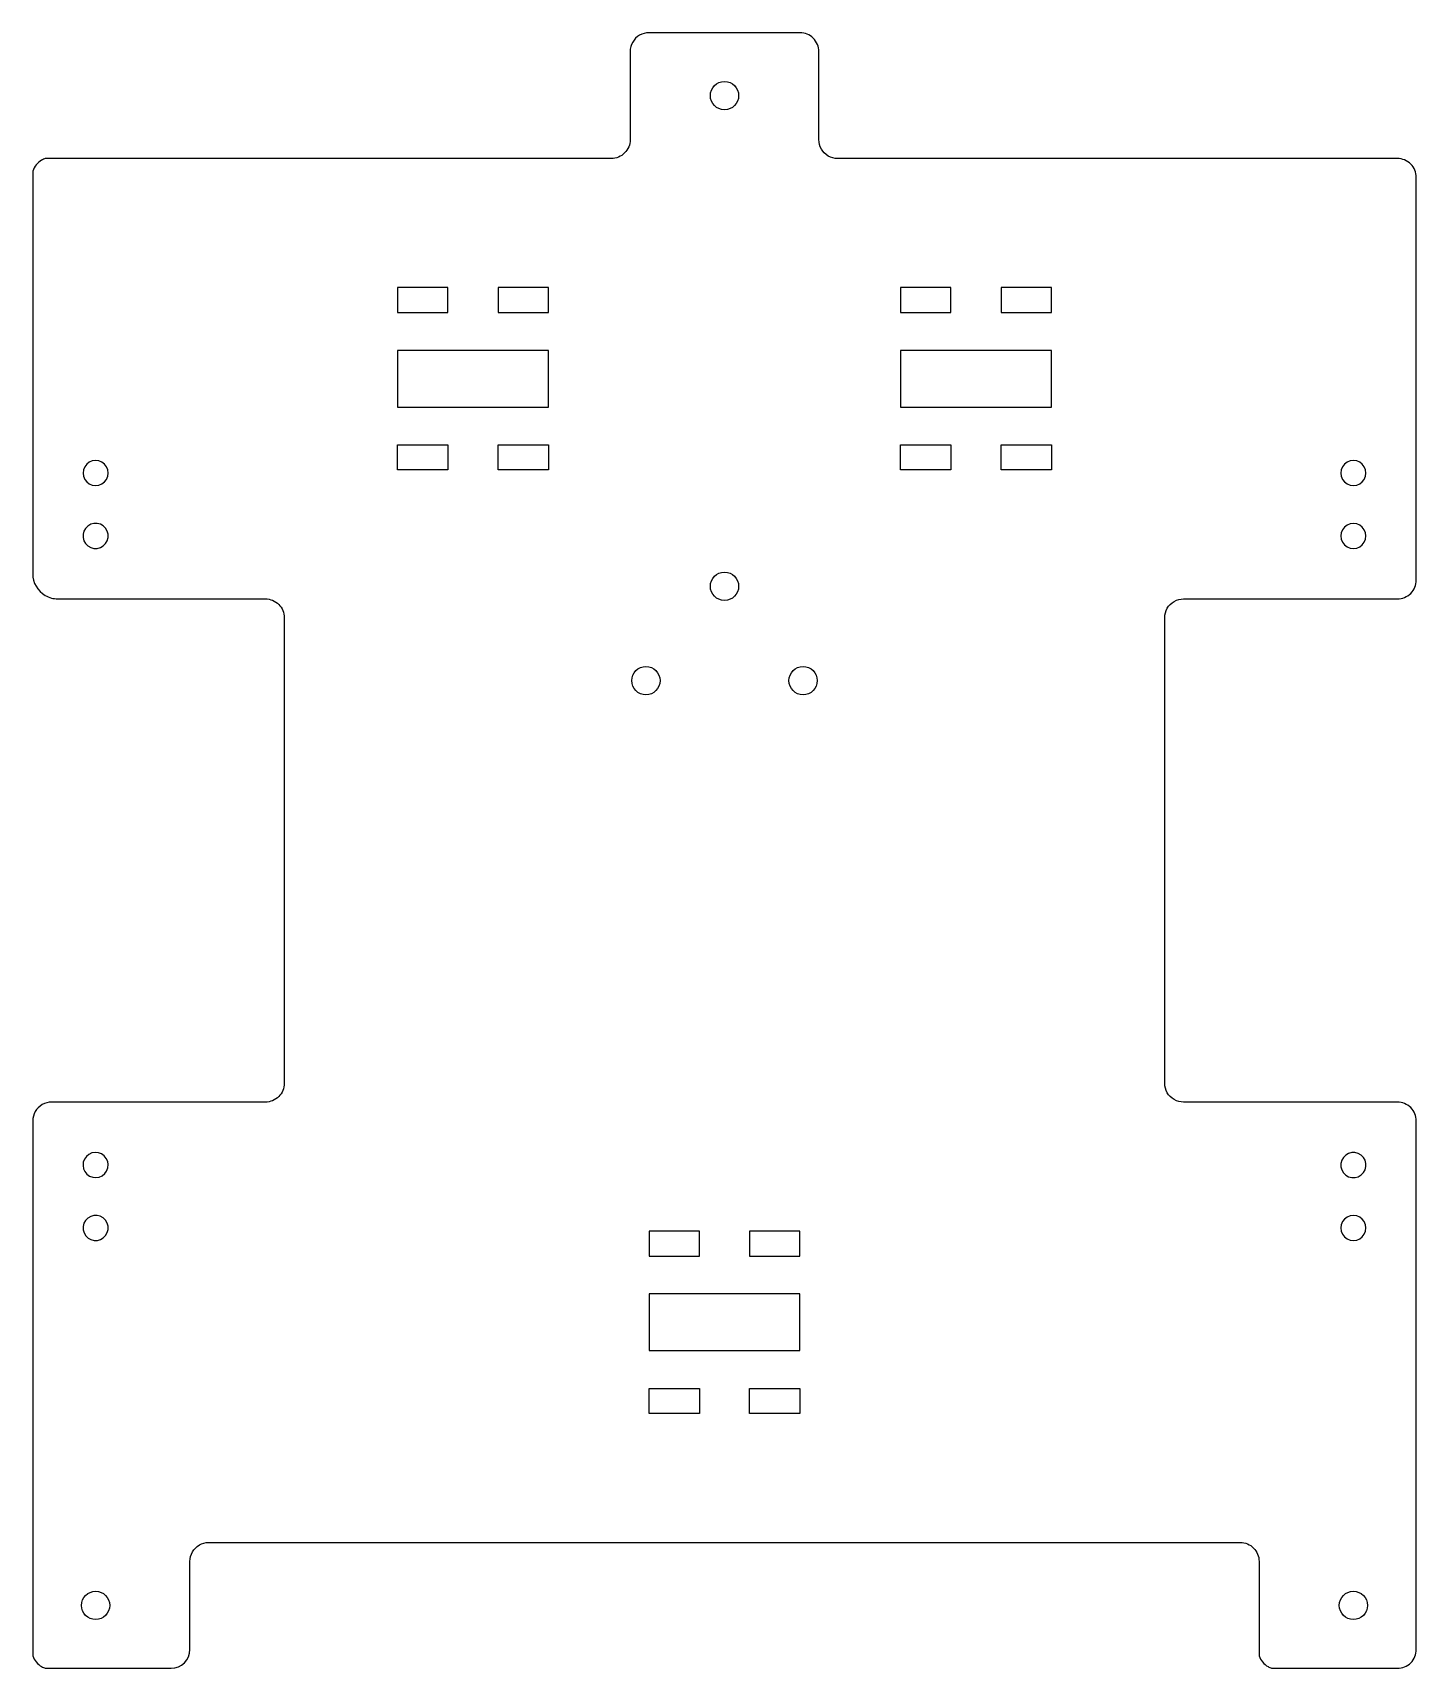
# Model space of a CAD drawing. Header units: millimetres. Extents: x 0 to 220, y 0 to 260.
import ezdxf

# ---------------------------------------------------------------- set-up
doc = ezdxf.new("R2010")
doc.units = ezdxf.units.MM
doc.layers.add('Default', color=14, linetype='Continuous')

msp = doc.modelspace()

# ---------------------------------------------------------------- linework, layer by layer
at = {"layer": 'Default'}
msp.add_lwpolyline([(2, 240, 0.050505), (1.42, 239.74, 0.183377), (0, 238), (0, 236), (0, 174, 0.267949), (2, 170.54, 0.131653), (4, 170), (37, 170, -0.414214), (40, 167), (40, 93), (40, 93, -0.414214), (37, 90), (3, 90, 0.131652), (1.5, 89.6, 0.267949), (0, 87), (0, 4), (0, 2, 0.183377), (1.42, 0.26, 0.050505), (2, 0), (4, 0), (22, 0, 0.414213), (25, 3), (25, 3), (25, 17, -0.267949), (26.5, 19.6, -0.131652), (28, 20), (192, 20, -0.414214), (195, 17), (195, 4), (195, 2, 0.183377), (196.42, 0.26, 0.050505), (197, 0), (199, 0), (217, 0, 0.414214), (220, 3), (220, 87, 0.414214), (217, 90), (183, 90, -0.131652), (181.5, 90.4, -0.267949), (180, 93), (180, 167, -0.267949), (181.5, 169.6, -0.131652), (183, 170), (217, 170, 0.414214), (220, 173), (220, 237, 0.414214), (217, 240), (128, 240, -0.131652), (126.5, 240.4, -0.267949), (125, 243), (125, 257, 0.414214), (122, 260), (98, 260, 0.131652), (96.5, 259.6, 0.267949), (95, 257), (95, 243), (95, 243, -0.414214), (92, 240), (4, 240)], format="xyb", close=True, dxfattribs=at)
for points in [[(66, 194.5), (66, 190.5), (58, 190.5), (58, 194.5)], [(82, 194.5), (82, 190.5), (74, 190.5), (74, 194.5)], [(138, 194.5), (146, 194.5), (146, 190.5), (138, 190.5)], [(154, 194.5), (162, 194.5), (162, 190.5), (154, 190.5)]]:
    msp.add_lwpolyline(points, close=True, dxfattribs=at)
for points in [[(66, 215.5, 0), (66, 219.5, 0), (58, 219.5, 0), (58, 215.5, 0)], [(82, 215.5, 0), (82, 219.5, 0), (74, 219.5, 0), (74, 215.5, 0)], [(146, 219.5, 0), (138, 219.5, 0), (138, 215.5, 0), (146, 215.5, 0)], [(162, 219.5, 0), (154, 219.5, 0), (154, 215.5, 0), (162, 215.5, 0)], [(82, 200.5, 0), (82, 209.5, 0), (58, 209.5, 0), (58, 200.5, 0)], [(138, 200.5, 0), (162, 200.5, 0), (162, 209.5, 0), (138, 209.5, 0)], [(9.48, 191.93, 0), (9, 191.73, 0), (8.59, 191.41, 0), (8.27, 191, 0), (8.07, 190.52, 0), (8, 190, 0), (8.07, 189.48, 0), (8.27, 189, 0), (8.59, 188.59, 0), (9, 188.27, 0), (9.48, 188.07, 0), (10, 188, 0), (10.52, 188.07, 0), (11, 188.27, 0), (11.41, 188.59, 0), (11.73, 189, 0), (11.93, 189.48, 0), (12, 190, 0), (11.93, 190.52, 0), (11.73, 191, 0), (11.41, 191.41, 0), (11, 191.73, 0), (10.52, 191.93, 0), (10, 192, 0)], [(208.27, 189, 0), (208.59, 188.59, 0), (209, 188.27, 0), (209.48, 188.07, 0), (210, 188, 0), (210.52, 188.07, 0), (211, 188.27, 0), (211.41, 188.59, 0), (211.73, 189, 0), (211.93, 189.48, 0), (212, 190, 0), (211.93, 190.52, 0), (211.73, 191, 0), (211.41, 191.41, 0), (211, 191.73, 0), (210.52, 191.93, 0), (210, 192, 0), (209.48, 191.93, 0), (209, 191.73, 0), (208.59, 191.41, 0), (208.27, 191, 0), (208.07, 190.52, 0), (208, 190, 0), (208.07, 189.48, 0)], [(211.93, 180.52, 0), (211.73, 181, 0), (211.41, 181.41, 0), (211, 181.73, 0), (210.52, 181.93, 0), (210, 182, 0), (209.48, 181.93, 0), (209, 181.73, 0), (208.59, 181.41, 0), (208.27, 181, 0), (208.07, 180.52, 0), (208, 180, 0), (208.07, 179.48, 0), (208.27, 179, 0), (208.59, 178.59, 0), (209, 178.27, 0), (209.48, 178.07, 0), (210, 178, 0), (210.52, 178.07, 0), (211, 178.27, 0), (211.41, 178.59, 0), (211.73, 179, 0), (211.93, 179.48, 0), (212, 180, 0)], [(8.02, 179.73, 0), (8.15, 179.23, 0), (8.42, 178.78, 0), (8.79, 178.41, 0), (9.24, 178.15, 0), (9.74, 178.02, 0), (10.27, 178.02, 0), (10.77, 178.15, 0), (11.22, 178.42, 0), (11.59, 178.79, 0), (11.85, 179.24, 0), (11.98, 179.74, 0), (11.98, 180.27, 0), (11.85, 180.77, 0), (11.58, 181.22, 0), (11.21, 181.59, 0), (10.76, 181.85, 0), (10.26, 181.98, 0), (9.73, 181.98, 0), (9.23, 181.85, 0), (8.78, 181.58, 0), (8.41, 181.21, 0), (8.15, 180.76, 0), (8.02, 180.26, 0)], [(12, 80.06, 0), (11.92, 80.58, 0), (11.7, 81.05, 0), (11.37, 81.46, 0), (10.95, 81.76, 0), (10.46, 81.95, 0), (9.94, 82, 0), (9.42, 81.92, 0), (8.95, 81.7, 0), (8.54, 81.37, 0), (8.24, 80.95, 0), (8.05, 80.46, 0), (8, 79.94, 0), (8.08, 79.42, 0), (8.3, 78.95, 0), (8.63, 78.54, 0), (9.05, 78.24, 0), (9.54, 78.05, 0), (10.06, 78, 0), (10.58, 78.08, 0), (11.05, 78.3, 0), (11.46, 78.63, 0), (11.76, 79.05, 0), (11.95, 79.54, 0)], [(210.25, 81.98, 0), (209.73, 81.98, 0), (209.23, 81.85, 0), (208.78, 81.58, 0), (208.41, 81.21, 0), (208.15, 80.76, 0), (208.02, 80.25, 0), (208.02, 79.73, 0), (208.15, 79.23, 0), (208.42, 78.78, 0), (208.79, 78.41, 0), (209.24, 78.15, 0), (209.75, 78.02, 0), (210.27, 78.02, 0), (210.77, 78.15, 0), (211.22, 78.42, 0), (211.59, 78.79, 0), (211.85, 79.24, 0), (211.98, 79.75, 0), (211.98, 80.27, 0), (211.85, 80.77, 0), (211.58, 81.22, 0), (211.21, 81.59, 0), (210.76, 81.85, 0)], [(8.43, 68.77, 0), (8.8, 68.4, 0), (9.25, 68.14, 0), (9.76, 68.01, 0), (10.28, 68.02, 0), (10.78, 68.16, 0), (11.23, 68.43, 0), (11.6, 68.8, 0), (11.86, 69.25, 0), (11.99, 69.76, 0), (11.98, 70.28, 0), (11.84, 70.78, 0), (11.57, 71.23, 0), (11.2, 71.6, 0), (10.75, 71.86, 0), (10.24, 71.99, 0), (9.72, 71.98, 0), (9.22, 71.84, 0), (8.77, 71.57, 0), (8.4, 71.2, 0), (8.14, 70.75, 0), (8.01, 70.24, 0), (8.02, 69.72, 0), (8.16, 69.22, 0)], [(210, 68, 0), (210.52, 68.07, 0), (211, 68.27, 0), (211.41, 68.59, 0), (211.73, 69, 0), (211.93, 69.48, 0), (212, 70, 0), (211.93, 70.52, 0), (211.73, 71, 0), (211.41, 71.41, 0), (211, 71.73, 0), (210.52, 71.93, 0), (210, 72, 0), (209.48, 71.93, 0), (209, 71.73, 0), (208.59, 71.41, 0), (208.27, 71, 0), (208.07, 70.52, 0), (208, 70, 0), (208.07, 69.48, 0), (208.27, 69, 0), (208.59, 68.59, 0), (209, 68.27, 0), (209.48, 68.07, 0)], [(106, 69.5, 0), (98, 69.5, 0), (98, 65.5, 0), (106, 65.5, 0)], [(122, 69.5, 0), (114, 69.5, 0), (114, 65.5, 0), (122, 65.5, 0)], [(98, 59.5, 0), (98, 50.5, 0), (122, 50.5, 0), (122, 59.5, 0)], [(106, 44.5, 0), (106, 40.5, 0), (98, 40.5, 0), (98, 44.5, 0)], [(122, 44.5, 0), (122, 40.5, 0), (114, 40.5, 0), (114, 44.5, 0)]]:
    msp.add_polyline3d(points, close=True, dxfattribs=at)
for centre, radius in [((110, 250), 2.25), ((110, 172), 2.25), ((97.5, 157), 2.25), ((122.5, 157), 2.25), ((16, 29), 0), ((10, 10), 2.25), ((210, 10), 2.25)]:
    msp.add_circle(centre, radius, dxfattribs=at)

doc.saveas('drawing.dxf')
